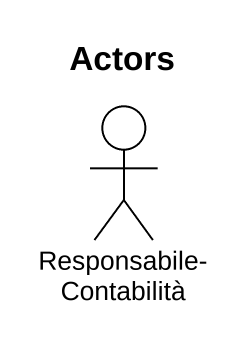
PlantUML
@startuml
title Actors
actor "Responsabile-Contabilità" as Responsabile_Contabilità
@enduml
